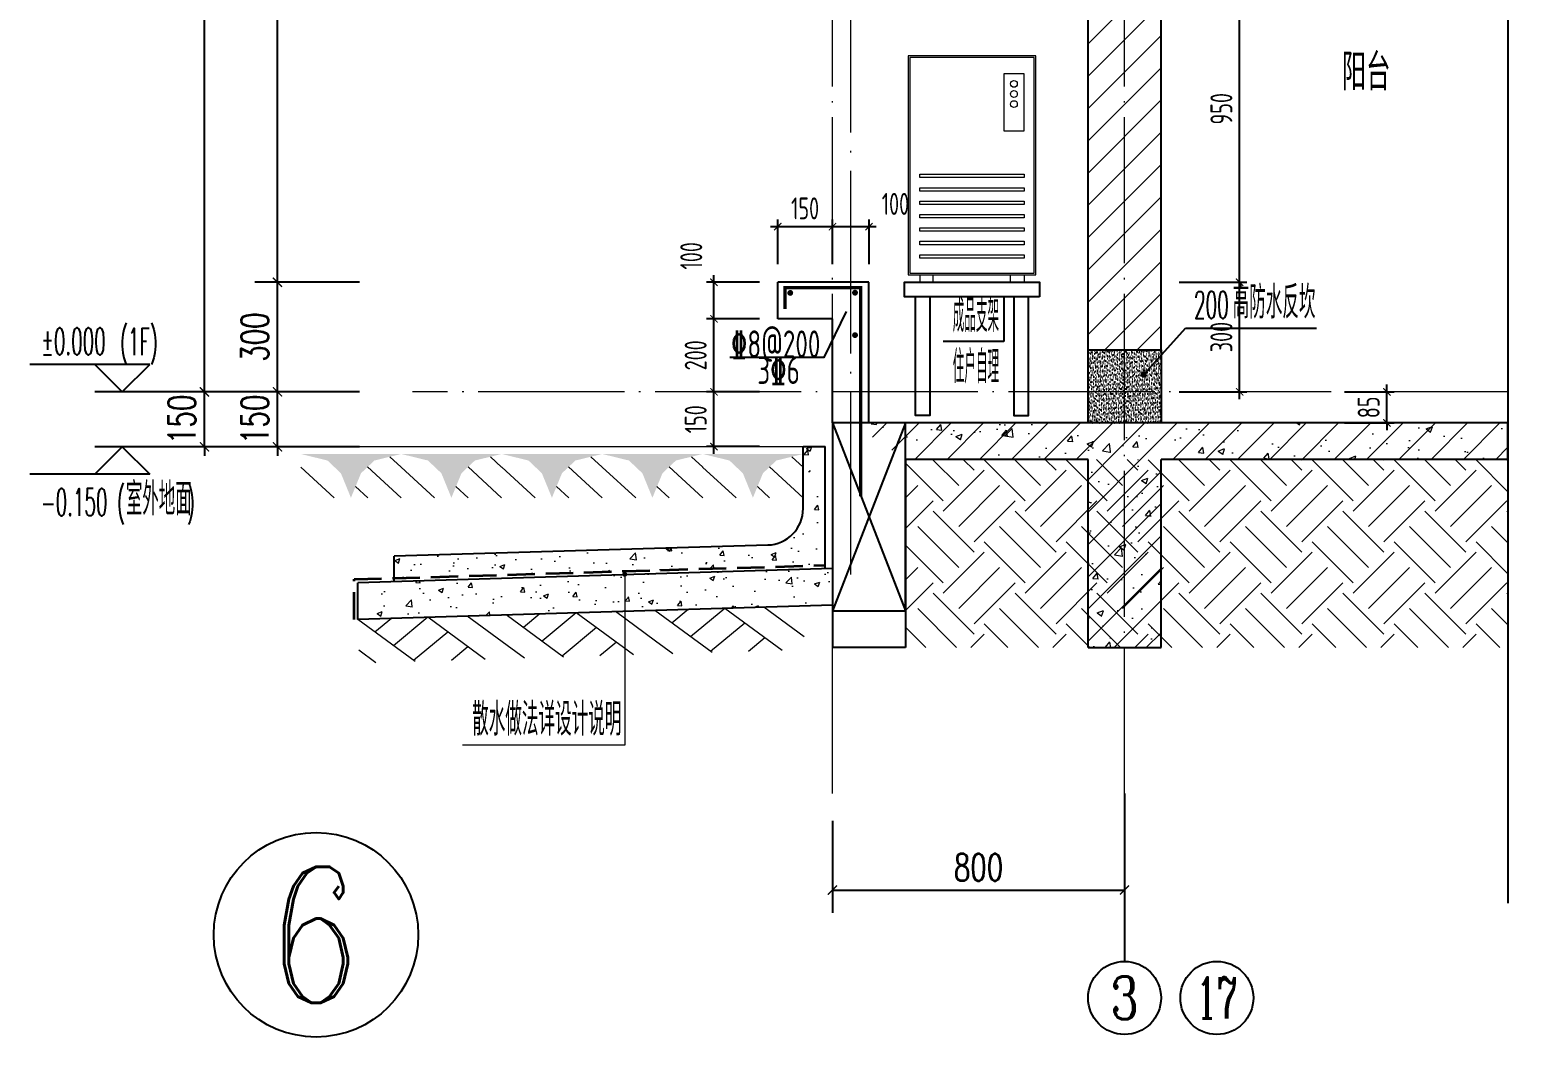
# Model space of a CAD drawing. Extents: x -655480 to 203344, y -294099 to 287156.
# Drawn here: x 81359 to 85460, y 121518 to 124275 of the extents above; entities that cross this region are included whole.
import ezdxf
from ezdxf.enums import TextEntityAlignment as Align

# ---------------------------------------------------------------- set-up
doc = ezdxf.new("R2010")
doc.units = 0
doc.header["$LTSCALE"] = 1000
doc.linetypes.add('DASH', pattern=[0.35, 0.25, -0.1])
doc.linetypes.add('DOTE', pattern=[2.42, 2, -0.2, 0.02, -0.2])
doc.layers.get('0').update_dxf_attribs({"linetype": 'CONTINUOUS'})
doc.layers.get('DEFPOINTS').update_dxf_attribs({"linetype": 'CONTINUOUS'})
for name, color, linetype in [('A-AXIS_TEXT', 7, 'CONTINUOUS'), ('AXIS', 3, 'CONTINUOUS'), ('COLUMN', 4, 'CONTINUOUS'), ('DIM', 2, 'CONTINUOUS'), ('DIM_ELEV', 3, 'CONTINUOUS'), ('DIM_IDEN', 67, 'CONTINUOUS'), ('DIM_SYMB', 3, 'CONTINUOUS'), ('PUB_DIM', 3, 'CONTINUOUS'), ('PUB_TEXT', 2, 'CONTINUOUS'), ('REIN', 6, 'CONTINUOUS'), ('S-大样-砼线', 7, 'CONTINUOUS'), ('S-引出线', 40, 'CONTINUOUS'), ('TEXT', 2, 'CONTINUOUS'), ('WALL', 5, 'CONTINUOUS'), ('空调外机', 8, 'CONTINUOUS'), ('立面-看线', 251, 'CONTINUOUS')]:
    doc.layers.add(name, color=color, linetype=linetype)
for name, color, linetype, lineweight in [('AXIS_TEXT', 7, 'CONTINUOUS', 20), ('DOTE', 19, 'DOTE', 9), ('PUB_HATCH', 8, 'CONTINUOUS', 9), ('填充', 251, 'CONTINUOUS', 5), ('平面-排水沟', 86, 'CONTINUOUS', 15), ('平面-空调室外机', 143, 'CONTINUOUS', 9), ('立面-中轮廓线', 30, 'CONTINUOUS', 35), ('粉刷', 251, 'CONTINUOUS', 9)]:
    doc.layers.add(name, color=color, linetype=linetype, lineweight=lineweight)
doc.styles.add('_TCH_AXIS', font='COMPLEX', dxfattribs={"bigfont": 'GBCBIG'})
doc.styles.add('_TCH_DIM', font='SIMPLEX.shx', dxfattribs={"width": 0.7, "bigfont": 'GBCBIG.shx'})
doc.styles.add('_TCH_DIM_T3', font='SIMPLEX', dxfattribs={"width": 0.705882, "bigfont": 'GBCBIG'})
doc.styles.add('COMPLEX', font='COMPLEX')
doc.styles.add('DIM_FONT_T3', font='SIMPLEX', dxfattribs={"width": 0.705882, "bigfont": 'GBCBIG'})
doc.styles.add('TSSD_DIMENSION', font='Tssdeng.shx', dxfattribs={"width": 0.7, "bigfont": 'tssdchn.shx'})
doc.styles.add('TSSD_REIN', font='tssdeng.shx', dxfattribs={"width": 0.7, "height": 300, "bigfont": 'tssdchn.shx'})
doc.dimstyles.new('_TCH_ARCH&&25', dxfattribs={"dimtxt": 74.375, "dimasz": 25, "dimexe": 62.5, "dimexo": 75, "dimgap": 25, "dimtad": 1, "dimdec": 0, "dimzin": 0, "dimdsep": 46, "dimtxsty": '_TCH_DIM_T3', "dimblk": 'ARCHTICK', "dimcen": 0.09, "dimclrt": 7, "dimazin": 0, "dimtfac": 1, "dimtdec": 0, "dimtix": 1, "dimtmove": 2, "dimatfit": 3, "dimldrblk": 'ARCHTICK', "dimfxl": 1, "dimtolj": 1, "dimtzin": 0, "dimarcsym": 0})
doc.dimstyles.new('TSSD_20_20', dxfattribs={"dimtxt": 60, "dimasz": 20, "dimexe": 20, "dimexo": 50, "dimgap": 20, "dimtad": 1, "dimdec": 0, "dimzin": 0, "dimdsep": 46, "dimtxsty": 'TSSD_DIMENSION', "dimblk": 'ARCHTICK', "dimblk1": 'ARCHTICK', "dimblk2": 'ARCHTICK', "dimcen": 0, "dimdle": 20, "dimclrt": 7, "dimadec": 0, "dimazin": 0, "dimtfac": 1, "dimtdec": 0, "dimtix": 1, "dimtmove": 2, "dimatfit": 3, "dimfxl": 1, "dimtolj": 1, "dimtzin": 0, "dimarcsym": 0})
pattern_1 = [(50, (28072.99, 249033.25), (143.452037, -12.550427), [15, -165]), (355, (28072.99, 249033.25), (-27.750267, 150.438427), [12, -132]), (100.4514, (28084.94, 249032.2), (115.701876, 137.88791), [12.74804, -140.22842]), (46.1842, (28072.99, 249073.25), (213.44821, -33.1038), [22.5, -247.5]), (96.6356, (28090.77, 249070.5), (186.93254, 194.82357), [19.12206, -210.3426]), (351.1842, (28072.99, 249073.25), (186.93239, 194.82372), [18, -198]), (21, (28092.99, 249063.25), (119.38141, -80.52378), [15, -165]), (326, (28092.99, 249063.25), (48.663066, 145.03001), [12, -132]), (71.4514, (28102.93, 249056.54), (168.044526, 64.5061), [12.74804, -140.22842]), (37.5, (28072.986, 249033.25), (2.431971, 66.578771), [0, -130.4, 0, -134, 0, -132.5]), (7.5, (28072.986, 249033.25), (52.613907, 78.882342), [0, -76.4, 0, -127.4, 0, -50.5]), (327.5, (28028.386, 249033.25), (106.764487, -4.510974), [0, -50, 0, -156, 0, -207]), (317.5, (28008.39, 249033.25), (116.637234, 20.020996), [0, -65, 0, -103.6, 0, -147])]
pattern_2 = [(45, (-512502.044, 291727.59), (-44.194174, 44.194174), []), (50, (-512502.04, 291727.59), (179.315046, -15.688034), [18.75, -206.25]), (355, (-512502.04, 291727.6), (-34.687833, 188.048033), [15, -165]), (100.4514, (-512487.1, 291726.28), (144.627345, 172.359886), [15.93505, -175.28553]), (46.1842, (-512502.04, 291777.6), (266.81026, -41.37975), [28.125, -309.375]), (96.6356, (-512479.8, 291774.14), (233.66568, 243.52947), [23.90257, -262.92825]), (351.1842, (-512502.04, 291777.6), (233.66549, 243.52965), [22.5, -247.5]), (21, (-512477.04, 291765.09), (149.226763, -100.654723), [18.75, -206.25]), (326, (-512477.04, 291765.1), (60.828833, 181.28751), [15, -165]), (71.4514, (-512464.6, 291756.7), (210.055657, 80.632624), [15.93505, -175.28553]), (37.5, (-512502.044, 291727.59), (3.039964, 83.2234635), [0, -163, 0, -167.5, 0, -165.625]), (7.5, (-512502.04, 291727.59), (65.767384, 98.602928), [0, -95.5, 0, -159.25, 0, -63.125]), (327.5, (-512557.794, 291727.59), (133.455609, -5.638718), [0, -62.5, 0, -195, 0, -258.75]), (317.5, (-512582.79, 291727.59), (145.796542, 25.026246), [0, -81.25, 0, -129.5, 0, -183.75])]

# ---------------------------------------------------------------- blocks, each defined once
blk = doc.blocks.new('$LINEPAT$素土夯实')
at = {"color": 0}
for p, q in [((0, -210), (210, 0)), ((120, -300), (420, 0)), ((420, 0), (607.5, -187.5)), ((495, -300), (795, 0)), ((615, 0), (705, -90)), ((315, -105), (502.5, -292.5)), ((210, -210), (300, -300)), ((705, -300), (795, -210))]:
    blk.add_line(p, q, dxfattribs=at)
blk = doc.blocks.new('$LinePat$自然土壤')
at = {"color": 0}
for p, q in [((0, -90), (71, -19)), ((0, -300), (210.7, -89.3)), ((420, -300), (630, -90)), ((210, -300), (286.4, -223.6))]:
    blk.add_line(p, q, dxfattribs=at)
for points in [[(0, 0), (630, 0), (168, -45), (462, -45)], [(168, -45), (462, -45), (252, -132), (378, -132)], [(252, -132), (378, -132), (315, -300)]]:
    blk.add_solid(points, dxfattribs=at)
blk = doc.blocks.new('sanshui')
at = {"layer": '粉刷'}
h = blk.add_hatch(dxfattribs=at)
h.set_pattern_fill('混凝土', color=256, scale=20)
h.set_pattern_definition(pattern_1)
edge = h.paths.add_edge_path()
edge.add_line((346317.8, 427329.6), (346257.8, 427329.6))
edge.add_line((346257.8, 427329.6), (346257.8, 427160.3))
edge.add_arc((346157.8, 427160.3), 100, 271.7184, 360, ccw=False)
edge.add_line((346160.8, 427060.3), (345137.8, 427029.6))
edge.add_line((345137.8, 427029.6), (345137.8, 426969.6))
edge.add_line((345137.8, 426969.6), (346317.8, 427005))
edge.add_line((346317.8, 427005), (346317.8, 427329.6))
h = blk.add_hatch(dxfattribs=at)
h.set_pattern_fill('混凝土', color=256, scale=20)
h.set_pattern_definition(pattern_1)
h.paths.add_polyline_path([(346337.8, 426895.6), (346337.8, 426995.6), (345037.8, 426956.6), (345037.8, 426856.6)])
at = {"layer": 'COLUMN'}
for p, q in [((346257.8, 427329.6), (346317.8, 427329.6)), ((346257.8, 427160.3), (346257.8, 427329.6)), ((346317.8, 426995), (346317.8, 427329.6)), ((346160.8, 427060.3), (345137.8, 427029.6)), ((345137.8, 426959.6), (345137.8, 427029.6)), ((346338.1, 426995.6), (345037.8, 426956.6)), ((345037.8, 426856.6), (345037.8, 426956.6)), ((346338.1, 426895.6), (345037.8, 426856.6))]:
    blk.add_line(p, q, dxfattribs=at)
blk.add_arc((346157.8, 427160.3), 100, 271.7184, 0, dxfattribs=at)
at = {"layer": '立面-中轮廓线', "linetype": 'DASH', "ltscale": 0.3}
blk.add_lwpolyline([(345027.8, 426856.6), (345027.8, 426966.3), (346317.8, 427005)], dxfattribs=at)
at = {"layer": '粉刷'}
blk.add_line((344881.5, 427329.6), (346257.8, 427329.6), dxfattribs=at)
at = {"layer": '粉刷', "yscale": 0.4, "zscale": 0.4}
for name, p, xscale, rotation in [('$LinePat$自然土壤', (345156.8, 427309.6), -0.4369306507241237, 359.9999999999903), ('$LinePat$自然土壤', (345432, 427309.6), -0.4369306507241237, 359.9999999999903), ('$LinePat$自然土壤', (345707.3, 427309.6), -0.4369306507241237, 359.9999999999903), ('$LinePat$自然土壤', (345982.6, 427309.6), -0.4369306507241237, 359.9999999999903), ('$LinePat$自然土壤', (346257.8, 427309.6), -0.4369306507241237, 359.9999999999903), ('$LINEPAT$素土夯实', (346257.8, 426893.2), -0.5117605352322558, 1.718358001643932), ('$LINEPAT$素土夯实', (345444.5, 426868.8), -0.5117605352322558, 1.718358001643932), ('$LINEPAT$素土夯实', (345851.2, 426881), -0.5117605352322558, 1.718358001643932)]:
    blk.add_blockref(name, p, dxfattribs=dict(at, xscale=xscale, rotation=rotation))
blk = doc.blocks.new('kongtiao')
for p, q in [((-338.7, 49), (-338.7, -550.8)), ((11, 49), (-338.7, 49)), ((-334.1, 44.4), (-334.1, -546.2)), ((6.4, 44.4), (-334.1, 44.4)), ((6.4, -546.2), (6.4, 44.4)), ((11, -550.8), (11, 49)), ((-76.2, -0.5), (-76.2, -156.5)), ((-21.1, -0.5), (-76.2, -0.5)), ((-21.1, -156.5), (-21.1, -0.5)), ((-76.2, -156.5), (-21.1, -156.5)), ((-338.7, -550.8), (11, -550.8)), ((-334.1, -546.2), (6.4, -546.2)), ((-306.6, -550.8), (-306.6, -571.2)), ((-306.6, -571.2), (-269.8, -571.2)), ((-269.8, -571.2), (-269.8, -550.8)), ((-57.9, -571.2), (-57.9, -550.8)), ((-21.1, -571.2), (-57.9, -571.2)), ((-21.1, -550.8), (-21.1, -571.2))]:
    blk.add_line(p, q)
for points in [[(-306.6, -275.4), (-21.1, -275.4), (-21.1, -284.6), (-306.6, -284.6)], [(-306.6, -312.1), (-21.1, -312.1), (-21.1, -321.3), (-306.6, -321.3)], [(-306.6, -348.8), (-21.1, -348.8), (-21.1, -358), (-306.6, -358)], [(-306.6, -385.6), (-21.1, -385.6), (-21.1, -394.7), (-306.6, -394.7)], [(-306.6, -422.3), (-21.1, -422.3), (-21.1, -431.5), (-306.6, -431.5)], [(-306.6, -459), (-21.1, -459), (-21.1, -468.2), (-306.6, -468.2)], [(-306.6, -495.7), (-21.1, -495.7), (-21.1, -504.9), (-306.6, -504.9)]]:
    blk.add_lwpolyline(points, close=True)
for centre in [(-48.7, -28), (-48.7, -55.6), (-48.7, -83.1)]:
    blk.add_circle(centre, 9.18)
blk = doc.blocks.new('_ArchTick')
at = {"color": 0, "linetype": 'ByBlock', "const_width": 0.15}
blk.add_lwpolyline([(-0.5, -0.5), (0.5, 0.5)], dxfattribs=at)
blk = doc.blocks.new('*D2780')
at = {"layer": 'AXIS', "color": 0, "lineweight": -2, "transparency": 16777216}
for p, q in [((83557.2, 122109.6), (83557.2, 121858)), ((84357.2, 122109.6), (84357.2, 121858)), ((83557.2, 121920.5), (84357.2, 121920.5))]:
    blk.add_line(p, q, dxfattribs=at)
at = {"layer": 'DEFPOINTS', "color": 0, "transparency": 16777216}
for p in [(83557.2, 122184.6), (84357.2, 122184.6), (84357.2, 121920.5)]:
    blk.add_point(p, dxfattribs=at)
at = {"layer": 'AXIS', "color": 0, "lineweight": -2, "transparency": 16777216, "xscale": 25, "yscale": 25, "zscale": 25, "rotation": 180}
blk.add_blockref('_ArchTick', (83557.2, 121920.5), dxfattribs=at)
at = {"layer": 'AXIS', "color": 0, "lineweight": -2, "transparency": 16777216, "xscale": 25, "yscale": 25, "zscale": 25}
blk.add_blockref('_ArchTick', (84357.2, 121920.5), dxfattribs=at)
at = {"layer": 'AXIS', "color": 7, "transparency": 16777216, "insert": (83957.2, 121982.7), "char_height": 74.38, "attachment_point": 5, "style": '_TCH_DIM_T3'}
blk.add_mtext('\\A1;800', dxfattribs=at)
blk = doc.blocks.new('*D2781')
at = {"layer": 'DEFPOINTS', "color": 0, "transparency": 16777216}
for p in [(82037, 123284.6), (82337, 123284.6), (82337, 123134.1)]:
    blk.add_point(p, dxfattribs=at)
at = {"layer": 'PUB_DIM', "color": 0, "lineweight": -2, "transparency": 16777216}
for p, q in [((82037, 123284.6), (82037, 123309.6)), ((82262, 123284.6), (81974.5, 123284.6)), ((82037, 123134.1), (82037, 123284.6)), ((82262, 123134.1), (81974.5, 123134.1)), ((82037, 123134.1), (82037, 123109.1))]:
    blk.add_line(p, q, dxfattribs=at)
at = {"layer": 'PUB_DIM', "color": 0, "lineweight": -2, "transparency": 16777216, "xscale": 25, "yscale": 25, "zscale": 25}
for p, rotation in [((82037, 123284.6), 270), ((82037, 123134.1), 90)]:
    blk.add_blockref('_ArchTick', p, dxfattribs=dict(at, rotation=rotation))
at = {"layer": 'PUB_DIM', "color": 7, "transparency": 16777216, "insert": (81974.8, 123209.3), "char_height": 74.38, "attachment_point": 5, "rotation": 90, "style": '_TCH_DIM_T3'}
blk.add_mtext('\\A1;150', dxfattribs=at)
blk = doc.blocks.new('*D2782')
at = {"layer": 'DEFPOINTS', "color": 0, "transparency": 16777216}
for p in [(82037, 123584.5), (82337, 123584.5), (82337, 123284.6)]:
    blk.add_point(p, dxfattribs=at)
at = {"layer": 'PUB_DIM', "color": 0, "lineweight": -2, "transparency": 16777216}
for p, q in [((82262, 123584.5), (81974.5, 123584.5)), ((82037, 123284.6), (82037, 123584.5)), ((82262, 123284.6), (81974.5, 123284.6))]:
    blk.add_line(p, q, dxfattribs=at)
at = {"layer": 'PUB_DIM', "color": 0, "lineweight": -2, "transparency": 16777216, "xscale": 25, "yscale": 25, "zscale": 25}
for p, rotation in [((82037, 123584.5), 90), ((82037, 123284.6), 270)]:
    blk.add_blockref('_ArchTick', p, dxfattribs=dict(at, rotation=rotation))
at = {"layer": 'PUB_DIM', "color": 7, "transparency": 16777216, "insert": (81974.8, 123434.6), "char_height": 74.38, "attachment_point": 5, "rotation": 90, "style": '_TCH_DIM_T3'}
blk.add_mtext('\\A1;300', dxfattribs=at)
blk = doc.blocks.new('*D2783')
at = {"layer": 'DEFPOINTS', "color": 0, "transparency": 16777216}
for p in [(82037, 125584.6), (82337, 125584.6), (82337, 123584.5)]:
    blk.add_point(p, dxfattribs=at)
at = {"layer": 'PUB_DIM', "color": 0, "lineweight": -2, "transparency": 16777216}
for p, q in [((82262, 125584.6), (81974.5, 125584.6)), ((82037, 123584.5), (82037, 125584.6)), ((82262, 123584.5), (81974.5, 123584.5))]:
    blk.add_line(p, q, dxfattribs=at)
at = {"layer": 'PUB_DIM', "color": 0, "lineweight": -2, "transparency": 16777216, "xscale": 25, "yscale": 25, "zscale": 25}
for p, rotation in [((82037, 125584.6), 90), ((82037, 123584.5), 270)]:
    blk.add_blockref('_ArchTick', p, dxfattribs=dict(at, rotation=rotation))
at = {"layer": 'PUB_DIM', "color": 7, "transparency": 16777216, "insert": (81974.8, 124584.6), "char_height": 74.38, "attachment_point": 5, "rotation": 90, "style": '_TCH_DIM_T3'}
blk.add_mtext('\\A1;2000', dxfattribs=at)
blk = doc.blocks.new('*D2784')
at = {"layer": 'DEFPOINTS', "color": 0, "transparency": 16777216}
for p in [(81837, 123284.6), (82337, 123284.6), (82337, 123134.1)]:
    blk.add_point(p, dxfattribs=at)
at = {"layer": 'PUB_DIM', "color": 0, "lineweight": -2, "transparency": 16777216}
for p, q in [((81837, 123284.6), (81837, 123309.6)), ((82262, 123284.6), (81774.5, 123284.6)), ((81837, 123134.1), (81837, 123284.6)), ((82262, 123134.1), (81774.5, 123134.1)), ((81837, 123134.1), (81837, 123109.1))]:
    blk.add_line(p, q, dxfattribs=at)
at = {"layer": 'PUB_DIM', "color": 0, "lineweight": -2, "transparency": 16777216, "xscale": 25, "yscale": 25, "zscale": 25}
for p, rotation in [((81837, 123284.6), 270), ((81837, 123134.1), 90)]:
    blk.add_blockref('_ArchTick', p, dxfattribs=dict(at, rotation=rotation))
at = {"layer": 'PUB_DIM', "color": 7, "transparency": 16777216, "insert": (81774.8, 123209.3), "char_height": 74.38, "attachment_point": 5, "rotation": 90, "style": '_TCH_DIM_T3'}
blk.add_mtext('\\A1;150', dxfattribs=at)
blk = doc.blocks.new('*D2785')
at = {"layer": 'DEFPOINTS', "color": 0, "transparency": 16777216}
for p in [(81837, 126184.6), (82337, 126184.6), (82337, 123284.6)]:
    blk.add_point(p, dxfattribs=at)
at = {"layer": 'PUB_DIM', "color": 0, "lineweight": -2, "transparency": 16777216}
for p, q in [((82262, 126184.6), (81774.5, 126184.6)), ((81837, 123284.6), (81837, 126184.6)), ((82262, 123284.6), (81774.5, 123284.6))]:
    blk.add_line(p, q, dxfattribs=at)
at = {"layer": 'PUB_DIM', "color": 0, "lineweight": -2, "transparency": 16777216, "xscale": 25, "yscale": 25, "zscale": 25}
for p, rotation in [((81837, 126184.6), 90), ((81837, 123284.6), 270)]:
    blk.add_blockref('_ArchTick', p, dxfattribs=dict(at, rotation=rotation))
at = {"layer": 'PUB_DIM', "color": 7, "transparency": 16777216, "insert": (81774.8, 124734.6), "char_height": 74.38, "attachment_point": 5, "rotation": 90, "style": '_TCH_DIM_T3'}
blk.add_mtext('\\A1;2900', dxfattribs=at)
blk = doc.blocks.new('_AXISO')
blk.add_circle((0, 0), 0.5)
at = {"layer": 'A-AXIS_TEXT', "style": 'COMPLEX', "width": 1.041667}
blk.add_attdef('A', text='', height=0.56, dxfattribs=at).set_placement((-0.25, -0.28), (0.25, -0.28), align=Align.FIT)
blk = doc.blocks.new('A$C5D8418BC')
at = {"layer": 'REIN'}
blk.add_lwpolyline([(150.9, 827.1, 9, 9, 0), (150.9, 885.3, 9, 9, 0), (357.8, 885.3, 9, 9, 0), (357.8, 313.8, 9, 9, 0)], format="xyseb", dxfattribs=at)
at = {"layer": 'REIN', "const_width": 8}
for points in [[(161.2, 870.9, 1), (169.2, 870.9, 1)], [(338.6, 871.5, 1), (346.6, 871.5, 1)], [(338.6, 755.3, 1), (346.6, 755.3, 1)]]:
    blk.add_lwpolyline(points, format="xyb", close=True, dxfattribs=at)
at = {"layer": 'S-大样-砼线'}
for p, q in [((280.8, 515), (480.8, 0)), ((480.9, 515), (280.9, 0))]:
    blk.add_line(p, q, dxfattribs=at)
blk.add_lwpolyline([(480.8, 515), (280.8, 515), (280.8, 0), (480.8, 0)], close=True, dxfattribs=at)
at = {"layer": 'S-引出线'}
blk.add_lwpolyline([(318.6, 820.3), (257, 693.9), (0, 693.9)], dxfattribs=at)
at = {"layer": 'TEXT', "style": 'TSSD_REIN', "width": 0.7}
for s, p in [('%%1328@200', (2.7, 693.2)), ('3%%1326', (75, 621.6))]:
    blk.add_text(s, height=75, rotation=0, dxfattribs=at).set_placement(p)
blk = doc.blocks.new('20210902.15310781')
at = {"layer": 'DOTE', "color": 1, "linetype": 'DOTE', "ltscale": 0.2}
for p, q in [((86029, -133245.9), (86029, -113645.9)), ((86829, -133245.9), (86829, -113645.9)), ((87879, -132145.9), (84878.9, -132145.9))]:
    blk.add_line(p, q, dxfattribs=at)
at = {"layer": 'DOTE', "ltscale": 0.25}
blk.add_line((86079, -132645.9), (86079, -116832.2), dxfattribs=at)
blk = doc.blocks.new('*D3759')
at = {"layer": 'DEFPOINTS', "color": 0, "transparency": 16777216}
for p in [(84909.8, 123284.6), (85075.8, 123284.6), (84909.8, 123199.6)]:
    blk.add_point(p, dxfattribs=at)
at = {"layer": 'DIM', "color": 0, "lineweight": -2, "transparency": 16777216}
for p, q in [((84959.8, 123284.6), (85095.8, 123284.6)), ((85075.8, 123284.6), (85075.8, 123304.6)), ((85075.8, 123199.6), (85075.8, 123284.6)), ((84959.8, 123199.6), (85095.8, 123199.6)), ((85075.8, 123199.6), (85075.8, 123179.6))]:
    blk.add_line(p, q, dxfattribs=at)
at = {"layer": 'DIM', "color": 0, "lineweight": -2, "transparency": 16777216, "xscale": 20, "yscale": 20, "zscale": 20}
for p, rotation in [((85075.8, 123284.6), 270), ((85075.8, 123199.6), 90)]:
    blk.add_blockref('_ArchTick', p, dxfattribs=dict(at, rotation=rotation))
at = {"layer": 'DIM', "color": 7, "transparency": 16777216, "insert": (85025.8, 123242.1), "char_height": 60, "attachment_point": 5, "rotation": 90, "style": 'TSSD_DIMENSION'}
blk.add_mtext('\\A1;85', dxfattribs=at)
blk = doc.blocks.new('*D3765')
at = {"layer": 'DEFPOINTS', "color": 0, "transparency": 16777216}
for p in [(84457.2, 124534.6), (84672.4, 124534.6), (84457.2, 123584.6)]:
    blk.add_point(p, dxfattribs=at)
at = {"layer": 'DIM', "color": 0, "lineweight": -2, "transparency": 16777216}
for p, q in [((84672.4, 123564.6), (84672.4, 124554.6)), ((84507.2, 124534.6), (84692.4, 124534.6)), ((84507.2, 123584.6), (84692.4, 123584.6))]:
    blk.add_line(p, q, dxfattribs=at)
at = {"layer": 'DIM', "color": 0, "lineweight": -2, "transparency": 16777216, "xscale": 20, "yscale": 20, "zscale": 20}
for p, rotation in [((84672.4, 124534.6), 90), ((84672.4, 123584.6), 270)]:
    blk.add_blockref('_ArchTick', p, dxfattribs=dict(at, rotation=rotation))
at = {"layer": 'DIM', "color": 7, "transparency": 16777216, "insert": (84622.4, 124059.6), "char_height": 60, "attachment_point": 5, "rotation": 90, "style": 'TSSD_DIMENSION'}
blk.add_mtext('\\A1;950', dxfattribs=at)
blk = doc.blocks.new('*D3766')
at = {"layer": 'DEFPOINTS', "color": 0, "transparency": 16777216}
for p in [(84457.2, 123584.6), (84672.4, 123584.6), (84457.2, 123284.6)]:
    blk.add_point(p, dxfattribs=at)
at = {"layer": 'DIM', "color": 0, "lineweight": -2, "transparency": 16777216}
for p, q in [((84672.4, 123264.6), (84672.4, 123604.6)), ((84507.2, 123584.6), (84692.4, 123584.6)), ((84507.2, 123284.6), (84692.4, 123284.6))]:
    blk.add_line(p, q, dxfattribs=at)
at = {"layer": 'DIM', "color": 0, "lineweight": -2, "transparency": 16777216, "xscale": 20, "yscale": 20, "zscale": 20}
for p, rotation in [((84672.4, 123584.6), 90), ((84672.4, 123284.6), 270)]:
    blk.add_blockref('_ArchTick', p, dxfattribs=dict(at, rotation=rotation))
at = {"layer": 'DIM', "color": 7, "transparency": 16777216, "insert": (84622.4, 123434.6), "char_height": 60, "attachment_point": 5, "rotation": 90, "style": 'TSSD_DIMENSION'}
blk.add_mtext('\\A1;300', dxfattribs=at)
blk = doc.blocks.new('*D3767')
at = {"layer": 'DEFPOINTS', "color": 0, "transparency": 16777216}
for p in [(83557.2, 123736.9), (83407.2, 123584.6), (83557.2, 123584.6)]:
    blk.add_point(p, dxfattribs=at)
at = {"layer": 'DIM', "color": 0, "lineweight": -2, "transparency": 16777216}
for p, q in [((83387.2, 123736.9), (83577.2, 123736.9)), ((83407.2, 123634.6), (83407.2, 123756.9)), ((83557.2, 123634.6), (83557.2, 123756.9))]:
    blk.add_line(p, q, dxfattribs=at)
at = {"layer": 'DIM', "color": 0, "lineweight": -2, "transparency": 16777216, "xscale": 20, "yscale": 20, "zscale": 20, "rotation": 180}
blk.add_blockref('_ArchTick', (83407.2, 123736.9), dxfattribs=at)
at = {"layer": 'DIM', "color": 0, "lineweight": -2, "transparency": 16777216, "xscale": 20, "yscale": 20, "zscale": 20}
blk.add_blockref('_ArchTick', (83557.2, 123736.9), dxfattribs=at)
at = {"layer": 'DIM', "color": 7, "transparency": 16777216, "insert": (83482.2, 123786.9), "char_height": 60, "attachment_point": 5, "style": 'TSSD_DIMENSION'}
blk.add_mtext('\\A1;150', dxfattribs=at)
blk = doc.blocks.new('*D3768')
at = {"layer": 'DEFPOINTS', "color": 0, "transparency": 16777216}
for p in [(83657.2, 123736.9), (83557.2, 123584.6), (83657.2, 123584.6)]:
    blk.add_point(p, dxfattribs=at)
at = {"layer": 'DIM', "color": 0, "lineweight": -2, "transparency": 16777216}
for p, q in [((83537.2, 123736.9), (83677.2, 123736.9)), ((83557.2, 123634.6), (83557.2, 123756.9)), ((83657.2, 123634.6), (83657.2, 123756.9))]:
    blk.add_line(p, q, dxfattribs=at)
at = {"layer": 'DIM', "color": 0, "lineweight": -2, "transparency": 16777216, "xscale": 20, "yscale": 20, "zscale": 20, "rotation": 180}
blk.add_blockref('_ArchTick', (83557.2, 123736.9), dxfattribs=at)
at = {"layer": 'DIM', "color": 0, "lineweight": -2, "transparency": 16777216, "xscale": 20, "yscale": 20, "zscale": 20}
blk.add_blockref('_ArchTick', (83657.2, 123736.9), dxfattribs=at)
at = {"layer": 'DIM', "color": 7, "transparency": 16777216, "insert": (83729.6, 123799.1), "char_height": 60, "attachment_point": 5, "style": 'TSSD_DIMENSION'}
blk.add_mtext('\\A1;100', dxfattribs=at)
blk = doc.blocks.new('*D3636')
at = {"layer": 'DEFPOINTS', "color": 0, "transparency": 16777216}
for p in [(83232.5, 123584.5), (83407.2, 123584.5), (83407.2, 123484.5)]:
    blk.add_point(p, dxfattribs=at)
at = {"layer": 'DIM', "color": 0, "lineweight": -2, "transparency": 16777216}
for p, q in [((83232.5, 123464.5), (83232.5, 123604.5)), ((83357.2, 123584.5), (83212.5, 123584.5)), ((83357.2, 123484.5), (83212.5, 123484.5))]:
    blk.add_line(p, q, dxfattribs=at)
at = {"layer": 'DIM', "color": 0, "lineweight": -2, "transparency": 16777216, "xscale": 20, "yscale": 20, "zscale": 20}
for p, rotation in [((83232.5, 123584.5), 90), ((83232.5, 123484.5), 270)]:
    blk.add_blockref('_ArchTick', p, dxfattribs=dict(at, rotation=rotation))
at = {"layer": 'DIM', "color": 7, "transparency": 16777216, "insert": (83170.4, 123657), "char_height": 60, "attachment_point": 5, "rotation": 90, "style": 'TSSD_DIMENSION'}
blk.add_mtext('\\A1;100', dxfattribs=at)
blk = doc.blocks.new('*D3637')
at = {"layer": 'DEFPOINTS', "color": 0, "transparency": 16777216}
for p in [(83232.5, 123484.5), (83407.2, 123484.5), (83407.2, 123284.6)]:
    blk.add_point(p, dxfattribs=at)
at = {"layer": 'DIM', "color": 0, "lineweight": -2, "transparency": 16777216}
for p, q in [((83357.2, 123484.5), (83212.5, 123484.5)), ((83232.5, 123264.6), (83232.5, 123504.5)), ((83357.2, 123284.6), (83212.5, 123284.6))]:
    blk.add_line(p, q, dxfattribs=at)
at = {"layer": 'DIM', "color": 0, "lineweight": -2, "transparency": 16777216, "xscale": 20, "yscale": 20, "zscale": 20}
for p, rotation in [((83232.5, 123484.5), 90), ((83232.5, 123284.6), 270)]:
    blk.add_blockref('_ArchTick', p, dxfattribs=dict(at, rotation=rotation))
at = {"layer": 'DIM', "color": 7, "transparency": 16777216, "insert": (83182.5, 123384.6), "char_height": 60, "attachment_point": 5, "rotation": 90, "style": 'TSSD_DIMENSION'}
blk.add_mtext('\\A1;200', dxfattribs=at)
blk = doc.blocks.new('*D3638')
at = {"layer": 'DEFPOINTS', "color": 0, "transparency": 16777216}
for p in [(83232.5, 123284.6), (83407.2, 123284.6), (83407.2, 123134.6)]:
    blk.add_point(p, dxfattribs=at)
at = {"layer": 'DIM', "color": 0, "lineweight": -2, "transparency": 16777216}
for p, q in [((83357.2, 123284.6), (83212.5, 123284.6)), ((83232.5, 123114.6), (83232.5, 123304.6)), ((83357.2, 123134.6), (83212.5, 123134.6))]:
    blk.add_line(p, q, dxfattribs=at)
at = {"layer": 'DIM', "color": 0, "lineweight": -2, "transparency": 16777216, "xscale": 20, "yscale": 20, "zscale": 20}
for p, rotation in [((83232.5, 123284.6), 90), ((83232.5, 123134.6), 270)]:
    blk.add_blockref('_ArchTick', p, dxfattribs=dict(at, rotation=rotation))
at = {"layer": 'DIM', "color": 7, "transparency": 16777216, "insert": (83182.5, 123209.6), "char_height": 60, "attachment_point": 5, "rotation": 90, "style": 'TSSD_DIMENSION'}
blk.add_mtext('\\A1;150', dxfattribs=at)

msp = doc.modelspace()

# ---------------------------------------------------------------- hatches: boundary and pattern name
at = {"layer": 'PUB_HATCH'}
h = msp.add_hatch(dxfattribs=at)
h.set_pattern_fill('普通砖', color=256, scale=25, style=0)
h.set_pattern_definition([(45, (-512502.044, 291772.47), (-44.1941915, 44.1941915), [])])
h.paths.add_polyline_path([(84457.15, 123399.56), (84457.15, 124534.56), (84257.15, 124534.56), (84257.15, 123399.56)])
h = msp.add_hatch(dxfattribs=at)
h.set_pattern_fill('钢筋混凝土', color=256, scale=25, style=0)
h.set_pattern_definition(pattern_2)
h.paths.add_polyline_path([(84357.15, 123132.89), (84357.15, 123199.56), (83657.15, 123199.56), (83657.15, 123166.23), (83757.15, 123099.56), (84257.15, 123099.56)])
h = msp.add_hatch(dxfattribs=at)
h.set_pattern_fill('钢筋混凝土', color=256, scale=25, style=0)
h.set_pattern_definition(pattern_2)
h.paths.add_polyline_path([(85407.15, 123199.56), (84357.15, 123199.56), (84357.15, 123132.89), (84457.15, 123099.56), (85407.15, 123099.56)])
h = msp.add_hatch(dxfattribs=at)
h.set_pattern_fill('钢筋混凝土', color=256, scale=25, style=0)
h.set_pattern_definition(pattern_2)
h.paths.add_polyline_path([(84457.15, 122584.56), (84457.15, 123099.56), (84357.15, 123132.89), (84257.15, 123099.56), (84257.15, 122584.56)])
at = {"layer": '填充'}
h = msp.add_hatch(dxfattribs=at)
h.set_pattern_fill('EARTH', color=250, scale=50, angle=45, style=0)
h.set_pattern_definition([(45, (-781751.92, 249270.64), (0, 224.506403), [158.75, -158.75]), (45, (-781794.02, 249312.74), (0, 224.506403), [158.75, -158.75]), (45, (-781836.11, 249354.83), (0, 224.506403), [158.75, -158.75]), (135, (-781836.11, 249382.9), (-224.506403, 0), [158.75, -158.75]), (135, (-781794.02, 249424.99), (-224.506403, 0), [158.75, -158.75]), (135, (-781751.92, 249467.09), (-224.506403, 0), [158.75, -158.75])])
h.paths.add_polyline_path([(83757.15, 122584.57), (85407.15, 122584.54), (85407.15, 123099.55), (83757.15, 123099.57)])
at = {"layer": '立面-看线'}
h = msp.add_hatch(dxfattribs=at)
h.set_pattern_fill('碎沙', color=256, scale=4)
h.set_pattern_definition([(37.5, (-716796.086, -262162.392), (-0.32000626, 9.78826475), [0, -7.7216, 0, -8.636, 0, -8.255]), (7.5, (-716796.086, -262162.392), (8.99046566, 14.33650201), [0, -4.1656, 0, -6.9596, 0, -2.667]), (327.5, (-716802.335, -262162.392), (15.819847405, 0.02874369), [0, -2.54, 0, -9.144, 0, -11.938]), (317.5, (-716802.335, -262162.392), (15.27112905, 4.45858647), [0, -1.27, 0, -5.9944, 0, -6.858])])
h.paths.add_polyline_path([(84257.15, 123199.56), (84457.15, 123199.56), (84457.15, 123399.56), (84257.15, 123399.56)])

# ---------------------------------------------------------------- linework, layer by layer
at = {"layer": 'AXIS'}
msp.add_line((84357.15, 122184.56), (84357.15, 121725.17), dxfattribs=at)
at = {"layer": 'AXIS', "color": 6}
msp.add_circle((82142.54, 121797.98), 280, dxfattribs=at)
at = {"layer": 'AXIS'}
msp.add_circle((84609.96, 121625.17), 100, dxfattribs=at)
at = {"layer": 'DIM'}
for p, q in [((84026.82, 123544.56), (84026.82, 123422.1)), ((84026.82, 123422.1), (83860.28, 123422.1))]:
    msp.add_line(p, q, dxfattribs=at)
at = {"layer": 'DIM_ELEV'}
for p, q in [((81686.96, 123359.56), (81358.96, 123359.56)), ((81611.96, 123284.56), (81536.96, 123359.56)), ((81611.96, 123284.56), (81686.96, 123359.56)), ((82036.96, 123284.56), (81536.96, 123284.56)), ((81611.96, 123134.09), (81536.96, 123059.09)), ((82036.96, 123134.09), (81536.96, 123134.09)), ((81611.96, 123134.09), (81686.96, 123059.09)), ((81686.96, 123059.09), (81358.96, 123059.09))]:
    msp.add_line(p, q, dxfattribs=at)
at = {"layer": 'DIM_IDEN'}
for p, q in [((84409.6, 123331.85), (84523.96, 123459.1)), ((84523.96, 123459.1), (84882.52, 123459.1))]:
    msp.add_line(p, q, dxfattribs=at)
at = {"layer": 'DIM_IDEN', "const_width": 8.33}
msp.add_lwpolyline([(84406.81, 123328.75, 1), (84412.38, 123334.95, 1)], format="xyb", close=True, dxfattribs=at)
at = {"layer": 'DIM_SYMB'}
msp.add_lwpolyline([(85407.15, 141204.56), (85407.15, 131572.68), (85459.65, 131553.58), (85354.65, 131535.06), (85407.15, 131516.43), (85407.15, 121884.56)], dxfattribs=at)
at = {"layer": 'WALL'}
for p, q in [((84257.15, 123399.56), (84257.15, 124534.56)), ((84457.15, 123399.56), (84457.15, 124534.56)), ((83657.15, 123584.57), (83407.15, 123584.57)), ((83407.15, 123484.57), (83407.15, 123584.57)), ((83657.15, 123199.56), (83657.15, 123584.57)), ((83557.15, 123484.57), (83407.15, 123484.57)), ((83557.15, 123199.56), (83557.15, 123484.57)), ((84257.15, 123399.56), (84457.15, 123399.56)), ((83557.15, 123199.56), (83557.15, 122584.56)), ((84357.15, 123199.56), (83657.15, 123199.56)), ((85407.15, 123199.56), (84357.15, 123199.56)), ((85407.15, 123099.56), (85407.15, 123199.56)), ((83757.15, 123099.56), (83757.15, 122584.56)), ((84257.15, 123099.56), (83757.15, 123099.56)), ((84257.15, 122584.56), (84257.15, 123099.56)), ((84457.15, 122584.56), (84457.15, 123099.56)), ((85407.15, 123099.56), (84457.15, 123099.56)), ((83757.15, 122584.56), (83557.15, 122584.56)), ((84257.15, 122584.56), (84457.15, 122584.56))]:
    msp.add_line(p, q, dxfattribs=at)
msp.add_lwpolyline([(84257.15, 123399.56), (84457.15, 123399.56), (84457.15, 123199.56), (84257.15, 123199.56)], close=True, dxfattribs=at)
at = {"layer": '平面-排水沟'}
for p, q in [((82988.14, 122784.97), (82988.14, 122317.13)), ((82988.14, 122317.13), (82544.01, 122317.13))]:
    msp.add_line(p, q, dxfattribs=at)
at = {"layer": '平面-排水沟', "const_width": 6.67}
msp.add_lwpolyline([(82988.14, 122788.3, 1), (82988.14, 122781.63, 1)], format="xyb", close=True, dxfattribs=at)
at = {"layer": '空调外机', "linetype": 'Continuous'}
msp.add_lwpolyline([(84124.16, 123544.56), (83754.16, 123544.56), (83754.16, 123584.56), (84124.16, 123584.56)], close=True, dxfattribs=at)
for points in [[(83824.16, 123544.56), (83824.16, 123219.56), (83784.16, 123219.56), (83784.16, 123544.56)], [(84054.16, 123544.56), (84054.16, 123219.56), (84094.16, 123219.56), (84094.16, 123544.56)]]:
    msp.add_lwpolyline(points, dxfattribs=at)

# ---------------------------------------------------------------- block references
msp.add_blockref('sanshui', (-262780.97, -304195.07))
at = {"layer": 'AXIS'}
ref = msp.add_blockref('_AXISO', (84357.15, 121625.17), dxfattribs=dict(at, xscale=200, yscale=200, zscale=200))
ref.add_attrib('A', '3', dxfattribs={"layer": 'AXIS_TEXT', "height": 116.49, "style": '_TCH_AXIS'}).set_placement((84318.32, 121566.92), (84395.98, 121566.92), align=Align.FIT)
at = {"layer": 'DOTE'}
msp.add_blockref('20210902.15310781', (-2471.89, 255430.45), dxfattribs=at)
at = {"layer": 'TEXT'}
msp.add_blockref('A$C5D8418BC', (83276.31, 122684.54), dxfattribs=at)
at = {"layer": '平面-空调室外机'}
msp.add_blockref('kongtiao', (84103, 124155.72), dxfattribs=at)

# ---------------------------------------------------------------- texts
at = {"layer": 'AXIS_TEXT', "color": 6, "style": '_TCH_AXIS'}
msp.add_text('6', height=372.76, dxfattribs=at).set_placement((82018.29, 121611.6), (82266.79, 121611.6), align=Align.FIT)
at = {"layer": 'AXIS_TEXT', "style": '_TCH_AXIS', "width": 0.724138}
msp.add_text('17', height=113.137, dxfattribs=at).set_placement((84553.39, 121568.6), (84666.53, 121568.6), align=Align.FIT)
at = {"layer": 'PUB_TEXT'}
for s, height, style, width, p in [('阳台', 100, 'TSSD_REIN', 0.7, (84952.48, 124110.18)), ('200', 74.375, 'DIM_FONT_T3', 0.49827, (84547.35, 123485.35)), ('高防水反坎', 89.362, 'DIM_FONT_T3', 0.705882, (84653.23, 123485.35)), ('成品支架', 89.362, '_TCH_DIM_T3', 0.494118, (83886.53, 123448.35)), ('(1F)', 74.375, '_TCH_DIM', 0.494118, (81605.33, 123384.59)), ('%%P0.000', 74.375, '_TCH_DIM', 0.494118, (81389.96, 123385.81)), ('住户自理', 89.362, '_TCH_DIM_T3', 0.494118, (83886.53, 123308.35)), ('(', 74.38, '_TCH_DIM', 0.494118, (81597.28, 122946.56)), ('室外地面', 89.362, '_TCH_DIM', 0.7, (81621.78, 122946.56)), (')', 74.38, '_TCH_DIM', 0.494118, (81788.59, 122946.56)), ('-0.150', 74.375, '_TCH_DIM', 0.494118, (81388.56, 122945.34)), ('散水做法详设计说明', 89.362, 'DIM_FONT_T3', 0.705882, (82570.26, 122343.38))]:
    msp.add_text(s, height=height, dxfattribs=dict(at, style=style, width=width)).set_placement(p)

# ---------------------------------------------------------------- dimensions: what is measured, and where the dimension line sits
at = {"layer": 'AXIS'}
dim = msp.add_aligned_dim(p1=(83557.15, 122184.56), p2=(84357.15, 122184.56), distance=-264.03, dimstyle='_TCH_ARCH&&25', dxfattribs=at)
dim.commit()
dim.dimension.update_dxf_attribs({"geometry": '*D2780', "text_midpoint": (83957.15, 121982.71)})
at = {"layer": 'DIM'}
for p1, p2, distance, picture, middle in [((84457.15, 123584.56), (84457.15, 124534.56), -215.2, '*D3765', (84622.36, 124059.56)), ((83407.15, 123584.57), (83557.15, 123584.57), 152.32, '*D3767', (83482.15, 123786.9)), ((84457.15, 123284.56), (84457.15, 123584.56), -215.2, '*D3766', (84622.36, 123434.56)), ((83407.15, 123284.56), (83407.15, 123484.55), 174.61, '*D3637', (83182.54, 123384.55)), ((83407.15, 123134.56), (83407.15, 123284.56), 174.61, '*D3638', (83182.54, 123209.56)), ((84909.83, 123199.56), (84909.83, 123284.56), -165.96, '*D3759', (85025.79, 123242.06))]:
    dim = msp.add_aligned_dim(p1=p1, p2=p2, distance=distance, dimstyle='TSSD_20_20', dxfattribs=at)
    dim.commit()
    dim.dimension.update_dxf_attribs({"geometry": picture, "text_midpoint": middle})
for base, p1, p2, angle, picture, middle in [((83657.15, 123736.9), (83557.15, 123584.57), (83657.15, 123584.57), 360, '*D3768', (83729.57, 123799.08)), ((83232.54, 123584.55), (83407.15, 123484.55), (83407.15, 123584.55), 90, '*D3636', (83170.36, 123656.96))]:
    dim = msp.add_linear_dim(base=base, p1=p1, p2=p2, angle=angle, dimstyle='TSSD_20_20', dxfattribs=at)
    dim.commit()
    dim.dimension.update_dxf_attribs({"geometry": picture, "text_midpoint": middle, "dimtype": 161})
at = {"layer": 'PUB_DIM'}
for p1, p2, distance, picture, middle in [((82336.96, 123284.56), (82336.96, 126184.56), 500, '*D2785', (81774.77, 124734.56)), ((82336.96, 123584.55), (82336.96, 125584.56), 300, '*D2783', (81974.77, 124584.55)), ((82336.96, 123284.56), (82336.96, 123584.55), 300, '*D2782', (81974.77, 123434.55)), ((82336.96, 123134.09), (82336.96, 123284.56), 500, '*D2784', (81774.77, 123209.33)), ((82336.96, 123134.09), (82336.96, 123284.56), 300, '*D2781', (81974.77, 123209.33))]:
    dim = msp.add_aligned_dim(p1=p1, p2=p2, distance=distance, dimstyle='_TCH_ARCH&&25', dxfattribs=at)
    dim.commit()
    dim.dimension.update_dxf_attribs({"geometry": picture, "text_midpoint": middle})

doc.saveas('drawing.dxf')
